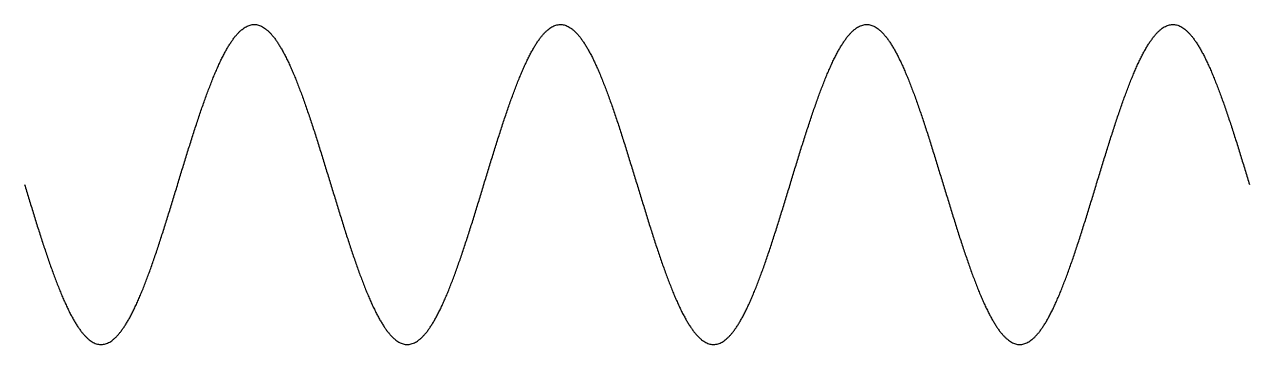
# Model space of a CAD drawing. Extents: x 7 to 203, y 7 to 58.
import ezdxf

# ---------------------------------------------------------------- set-up
doc = ezdxf.new("R2010")
doc.units = 0
doc.layers.add('Layer_1', color=7, linetype='CONTINUOUS')

msp = doc.modelspace()

# ---------------------------------------------------------------- linework, layer by layer
at = {"layer": 'Layer_1', "color": 7}
msp.add_open_spline([(6.628821, 32.42379), (6.738591, 32.063187), (6.957954, 31.342562), (7.287081, 30.263242), (7.616213, 29.187743), (7.945334, 28.117975), (8.274466, 27.055832), (8.603577, 26.0032), (8.932699, 24.961946), (9.261813, 23.933909), (9.590912, 22.920903), (9.920008, 21.924729), (10.249107, 20.947152), (10.57818, 19.989892), (10.907248, 19.054655), (11.236314, 18.1431), (11.565363, 17.256828), (11.894387, 16.397402), (12.223421, 15.566349), (12.552408, 14.765127), (12.881393, 13.995172), (13.210383, 13.257842), (13.539314, 12.554404), (13.868249, 11.886122), (14.19718, 11.254168), (14.526062, 10.659623), (14.854957, 10.103558), (15.183877, 9.586938), (15.512769, 9.110605), (15.841714, 8.67541), (16.170774, 8.282126), (16.499911, 7.931348), (16.829285, 7.623742), (17.159001, 7.359891), (17.489082, 7.140166), (17.819814, 6.965306), (18.151151, 6.835612), (18.48313, 6.751671), (18.815562, 6.713833), (19.148067, 6.722457), (19.480469, 6.776764), (19.812182, 6.878083), (20.143241, 7.024837), (20.473755, 7.216527), (20.803694, 7.452852), (21.133215, 7.733233), (21.462535, 8.057046), (21.791636, 8.42384), (22.120612, 8.832957), (22.449557, 9.283655), (22.778473, 9.77519), (23.10734, 10.306733), (23.436265, 10.877326), (23.765162, 11.486027), (24.094069, 12.131754), (24.423028, 12.81335), (24.751981, 13.529648), (25.080945, 14.279382), (25.409948, 15.061211), (25.738961, 15.873777), (26.067973, 16.715649), (26.397018, 17.585322), (26.726076, 18.481265), (27.055128, 19.401897), (27.384212, 20.345584), (27.713296, 21.310664), (28.04238, 22.29543), (28.371486, 23.298126), (28.700595, 24.316978), (29.029703, 25.350189), (29.358822, 26.395924), (29.687947, 27.452334), (30.01707, 28.517551), (30.346198, 29.589689), (30.675328, 30.666845), (31.00446, 31.747116), (31.333586, 32.828585), (31.662721, 33.909328), (31.991853, 34.987436), (32.320977, 36.061007), (32.650104, 37.128133), (32.979232, 38.186924), (33.308345, 39.235508), (33.637459, 40.272021), (33.966575, 41.294632), (34.295669, 42.301537), (34.624765, 43.290947), (34.953858, 44.261108), (35.282923, 45.210308), (35.611993, 46.136853), (35.941056, 47.03911), (36.270093, 47.915499), (36.599116, 48.764462), (36.928142, 49.584489), (37.257132, 50.374146), (37.586103, 51.13203), (37.915083, 51.856795), (38.244016, 52.547189), (38.572934, 53.201987), (38.901866, 53.820028), (39.230747, 54.400267), (39.559637, 54.941666), (39.888561, 55.443277), (40.217459, 55.904284), (40.546435, 56.323849), (40.875542, 56.70124), (41.204743, 57.035911), (41.534216, 57.3272), (41.864082, 57.574528), (42.194367, 57.777526), (42.525323, 57.935497), (42.856943, 58.047951), (43.189072, 58.114801), (43.521667, 58.134898), (43.854008, 58.108042), (44.186336, 58.036893), (44.517761, 57.918343), (44.848604, 57.754699), (45.178865, 57.546138), (45.508653, 57.293248), (45.838072, 56.996506), (46.16731, 56.656525), (46.496366, 56.273796), (46.825308, 55.848991), (47.154253, 55.382893), (47.483148, 54.876246), (47.812022, 54.329936), (48.140944, 53.744941), (48.469853, 53.122235), (48.798763, 52.462917), (49.127731, 51.768171), (49.456692, 51.039186), (49.785657, 50.277251), (50.114673, 49.48373), (50.443687, 48.660001), (50.772705, 47.807518), (51.101759, 46.927805), (51.430815, 46.022408), (51.759875, 45.092929), (52.088959, 44.141024), (52.418048, 43.168372), (52.747138, 42.17669), (53.07625, 41.167731), (53.405354, 40.143277), (53.734466, 39.105148), (54.063591, 38.055191), (54.392712, 36.995256), (54.721839, 35.927217), (55.050963, 34.852972), (55.380098, 33.774427), (55.709226, 32.693491), (56.038363, 31.612075), (56.367488, 30.532094), (56.696619, 29.455465), (57.025749, 28.384093), (57.35487, 27.319871), (57.683997, 26.264682), (58.013105, 25.2204), (58.342219, 24.188885), (58.671332, 23.171962), (59.000427, 22.171417), (59.329518, 21.189024), (59.658611, 20.22652), (59.987668, 19.285607), (60.316736, 18.36797), (60.645794, 17.47523), (60.974825, 16.608949), (61.303841, 15.770665), (61.632867, 14.961863), (61.96184, 14.183955), (62.290814, 13.438334), (62.619786, 12.726315), (62.948702, 12.049127), (63.277628, 11.407986), (63.606549, 10.804008), (63.935425, 10.238219), (64.264318, 9.711633), (64.593251, 9.225167), (64.922156, 8.779598), (65.251174, 8.375763), (65.580318, 8.014335), (65.909622, 7.695878), (66.239187, 7.420955), (66.569234, 7.190236), (66.899753, 7.004056), (67.230926, 6.862961), (67.562789, 6.767754), (67.895102, 6.718052), (68.227716, 6.716239), (68.559909, 6.759973), (68.892143, 6.848214), (69.223216, 6.983969), (69.553873, 7.164385), (69.883946, 7.389637), (70.213551, 7.659081), (70.542898, 7.972102), (70.872063, 8.328169), (71.201084, 8.726735), (71.530007, 9.167121), (71.858927, 9.648521), (72.187834, 10.170133), (72.516702, 10.731074), (72.845632, 11.330332), (73.174542, 11.966903), (73.503461, 12.639653), (73.832435, 13.347378), (74.161403, 14.088868), (74.490377, 14.862815), (74.819392, 15.667832), (75.148416, 16.502507), (75.477441, 17.365372), (75.806501, 18.254893), (76.135559, 19.169509), (76.464623, 20.107596), (76.793713, 21.067483), (77.122805, 22.047482), (77.451894, 23.045858), (77.781007, 24.060838), (78.11012, 25.09063), (78.439232, 26.133417), (78.768354, 27.187343), (79.09748, 28.250538), (79.426605, 29.321124), (79.755735, 30.397204), (80.084866, 31.47687), (80.413995, 32.558209), (80.74313, 33.639307), (81.072257, 34.718255), (81.401389, 35.793144), (81.730511, 36.862065), (82.059636, 37.923117), (82.388763, 38.974427), (82.717867, 40.014136), (83.046982, 41.040392), (83.376093, 42.051384), (83.705178, 43.045333), (84.03427, 44.020466), (84.363357, 44.975059), (84.692415, 45.907429), (85.021477, 46.815917), (85.350533, 47.698922), (85.679545, 48.554893), (86.008571, 49.382291), (86.337581, 50.179661), (86.666558, 50.945614), (86.995517, 51.678789), (87.324484, 52.377885), (87.653398, 53.041698), (87.982307, 53.66904), (88.311233, 54.258804), (88.64011, 54.810008), (88.968994, 55.321669), (89.297942, 55.792874), (89.626878, 56.222882), (89.955918, 56.61091), (90.28513, 56.956277), (90.614526, 57.25846), (90.944225, 57.516915), (91.274467, 57.730939), (91.605199, 57.9003), (91.936655, 58.024194), (92.268699, 58.102385), (92.601169, 58.134068), (92.933727, 58.119965), (93.265963, 58.058876), (93.597629, 57.951927), (93.92863, 57.79947), (94.25903, 57.602115), (94.588941, 57.360314), (94.918458, 57.074505), (95.247686, 56.745229), (95.576796, 56.373144), (95.90579, 55.958821), (96.234691, 55.502958), (96.56362, 55.00639), (96.89251, 54.469914), (97.221388, 53.894467), (97.550307, 53.281089), (97.87924, 52.630832), (98.208162, 51.944824), (98.53714, 51.22429), (98.866115, 50.470472), (99.195096, 49.684704), (99.524119, 48.868396), (99.853148, 48.022973), (100.182171, 47.149931), (100.511241, 46.250819), (100.840308, 45.327213), (101.169373, 44.380746), (101.498467, 43.413115), (101.827562, 42.426021), (102.15665, 41.421206), (102.485765, 40.400459), (102.81488, 39.365583), (103.143992, 38.31841), (103.473129, 37.2608), (103.802244, 36.19461), (104.131375, 35.121736), (104.460512, 34.044088), (104.789636, 32.963567), (105.118769, 31.882086), (105.447896, 30.801563), (105.777024, 29.723916), (106.106162, 28.651054), (106.435289, 27.584867), (106.764401, 26.527244), (107.093528, 25.480067), (107.42263, 24.445187), (107.751747, 23.424446), (108.080856, 22.419638), (108.409927, 21.43253), (108.739019, 20.464899), (109.068106, 19.51845), (109.39715, 18.59484), (109.726216, 17.695725), (110.055272, 16.822684), (110.384276, 15.977248), (110.713288, 15.160939), (111.042303, 14.375195), (111.371267, 13.621377), (111.700227, 12.900832), (112.029187, 12.21483), (112.35808, 11.56455), (112.686992, 10.951174), (113.015913, 10.375765), (113.344789, 9.839283), (113.673686, 9.342688), (114.00264, 8.886855), (114.331601, 8.4725), (114.660686, 8.10038), (114.98998, 7.771167), (115.319444, 7.485309), (115.649382, 7.243537), (115.979764, 7.046166), (116.31076, 6.893742), (116.642442, 6.786846), (116.974698, 6.726141), (117.307249, 6.71137), (117.639686, 6.743784), (117.971739, 6.821807), (118.303204, 6.945686), (118.633963, 7.115006), (118.964134, 7.329142), (119.293878, 7.58751), (119.623322, 7.889634), (119.952455, 8.235077), (120.281515, 8.623093), (120.610492, 9.053076), (120.939378, 9.524315), (121.268306, 10.03594), (121.597192, 10.587138), (121.926073, 11.176936), (122.254999, 11.804275), (122.583939, 12.468076), (122.912868, 13.167181), (123.24186, 13.90034), (123.57083, 14.666299), (123.899821, 15.463687), (124.228862, 16.291077), (124.557888, 17.147036), (124.886915, 18.03004), (125.215982, 18.938523), (125.545053, 19.870889), (125.874125, 20.825497), (126.203218, 21.800638), (126.532321, 22.794583), (126.861419, 23.80558), (127.190525, 24.83184), (127.519647, 25.871544), (127.848768, 26.922856), (128.177886, 27.983909), (128.507021, 29.052818), (128.836143, 30.127697), (129.165273, 31.206645), (129.494404, 32.287748), (129.823545, 33.369097), (130.152664, 34.448771), (130.481799, 35.524849), (130.810923, 36.595434), (131.140042, 37.658634), (131.469171, 38.712553), (131.798289, 39.755328), (132.127401, 40.785116), (132.456501, 41.800094), (132.785603, 42.798466), (133.114686, 43.778468), (133.443776, 44.738355), (133.772854, 45.676438), (134.101905, 46.591056), (134.430955, 47.480583), (134.759995, 48.343448), (135.089004, 49.178133), (135.418012, 49.983149), (135.747014, 50.757078), (136.075978, 51.498572), (136.404918, 52.206315), (136.733874, 52.879049), (137.062785, 53.515615), (137.391677, 54.114892), (137.720599, 54.675808), (138.049453, 55.197455), (138.378374, 55.678856), (138.707347, 56.119208), (139.036343, 56.517803), (139.365485, 56.873913), (139.694853, 57.186898), (140.024463, 57.456319), (140.354524, 57.681564), (140.685171, 57.862062), (141.016402, 57.997506), (141.348335, 58.087078), (141.680737, 58.130511), (142.013247, 58.127568), (142.345693, 58.078914), (142.677487, 57.983166), (143.008574, 57.841883), (143.33923, 57.655872), (143.669164, 57.424991), (143.998769, 57.150142), (144.328128, 56.831735), (144.657204, 56.470229), (144.986241, 56.066395), (145.315185, 55.620847), (145.644065, 55.134347), (145.972964, 54.607764), (146.301881, 54.041996), (146.630756, 53.437993), (146.959698, 52.79686), (147.288632, 52.119679), (147.617573, 51.407647), (147.946554, 50.662027), (148.275555, 49.884131), (148.604541, 49.075322), (148.933589, 48.237053), (149.262612, 47.37077), (149.591652, 46.478013), (149.920739, 45.560382), (150.249803, 44.619479), (150.578883, 43.656981), (150.907975, 42.674592), (151.23708, 41.674048), (151.566176, 40.657108), (151.8953, 39.625592), (152.224411, 38.581316), (152.553528, 37.526136), (152.882646, 36.461912), (153.211778, 35.390538), (153.540907, 34.313907), (153.870055, 33.23393), (154.199179, 32.152511), (154.528311, 31.071566), (154.857437, 29.993016), (155.18656, 28.918772), (155.515693, 27.850745), (155.844813, 26.790811), (156.173927, 25.740853), (156.503047, 24.702727), (156.832161, 23.678275), (157.16126, 22.669307), (157.490366, 21.677617), (157.819437, 20.70495), (158.148518, 19.753042), (158.477596, 18.823573), (158.806631, 17.918174), (159.135693, 17.038476), (159.464729, 16.186011), (159.793748, 15.362286), (160.122725, 14.568749), (160.451728, 13.806828), (160.780665, 13.077837), (161.109623, 12.383088), (161.438566, 11.723786), (161.76746, 11.10107), (162.096352, 10.51605), (162.425268, 9.969766), (162.75415, 9.463113), (163.083068, 8.996998), (163.412067, 8.572238), (163.741094, 8.189486), (164.070302, 7.849464), (164.399767, 7.552771), (164.729524, 7.299865), (165.059803, 7.091362), (165.390658, 6.927719), (165.722139, 6.809323), (166.054292, 6.737076), (166.386782, 6.710875), (166.719297, 6.731317), (167.051493, 6.797849), (167.383087, 6.91046), (167.71401, 7.068528), (168.044339, 7.271504), (168.374168, 7.518887), (168.703661, 7.810136), (169.032899, 8.144768), (169.36194, 8.522214), (169.690943, 8.941752), (170.019868, 9.402736), (170.348742, 9.904369), (170.677658, 10.445746), (171.006549, 11.025977), (171.335439, 11.644041), (171.664396, 12.298823), (171.993337, 12.989218), (172.322282, 13.713999), (172.651288, 14.471869), (172.980268, 15.261527), (173.309271, 16.081562), (173.6383, 16.930517), (173.967356, 17.806896), (174.296401, 18.709172), (174.625483, 19.635722), (174.954552, 20.584924), (175.283632, 21.555087), (175.612735, 22.544492), (175.941835, 23.551391), (176.270934, 24.574), (176.600056, 25.610508), (176.929179, 26.659087), (177.258295, 27.717893), (177.587437, 28.785023), (177.916557, 29.858599), (178.245685, 30.936708), (178.574808, 32.01745), (178.903945, 33.098906), (179.233075, 34.179168), (179.562211, 35.256322), (179.891325, 36.328463), (180.220458, 37.393687), (180.549556, 38.450107), (180.878698, 39.495835), (181.207816, 40.529044), (181.536915, 41.547904), (181.866018, 42.550597), (182.195113, 43.535349), (182.524193, 44.500432), (182.853264, 45.444127), (183.182346, 46.364758), (183.51137, 47.260715), (183.84042, 48.130383), (184.169458, 48.972246), (184.498449, 49.784823), (184.827445, 50.566662), (185.156436, 51.316382), (185.485367, 52.032689), (185.814314, 52.714285), (186.143262, 53.359984), (186.472155, 53.968687), (186.801047, 54.539303), (187.129958, 55.070829), (187.458845, 55.562379), (187.787765, 56.013089), (188.116791, 56.422155), (188.445874, 56.78896), (188.775153, 57.112823), (189.104738, 57.393136), (189.434641, 57.629491), (189.765146, 57.821186), (190.096241, 57.967887), (190.427988, 58.06908), (190.760273, 58.124259), (191.092892, 58.132812), (191.425212, 58.094139), (191.757279, 58.010577), (192.088595, 57.880732), (192.419303, 57.705829), (192.749437, 57.486147), (193.079092, 57.222224), (193.408488, 56.914655), (193.737653, 56.5639), (194.066659, 56.170569), (194.395638, 55.7354), (194.724546, 55.25907), (195.05342, 54.742411), (195.382341, 54.186356), (195.711251, 53.591827), (196.04015, 52.959857), (196.369082, 52.291573), (196.698043, 51.588146), (197.026989, 50.850796), (197.355986, 50.080849), (197.684997, 49.279645), (198.014001, 48.44859), (198.343033, 47.589166), (198.672098, 46.702895), (199.001143, 45.791321), (199.330227, 44.856087), (199.659314, 43.898836), (199.988392, 42.921252), (200.317488, 41.925077), (200.646595, 40.912076), (200.975706, 39.884039), (201.304813, 38.842778), (201.63395, 37.790151), (201.963063, 36.728013), (202.292198, 35.658252), (202.621317, 34.582754), (202.950447, 33.503425), (203.16981, 32.78279), (203.27958, 32.42218)], degree=3, knots=[0, 0, 0, 0, 1.130821, 2.259822, 3.385159, 4.505021, 5.617575, 6.721061, 7.813664, 8.89366, 9.959352, 11.009024, 12.041025, 13.053791, 14.045727, 15.015319, 15.961151, 16.881838, 17.776031, 18.642546, 19.480163, 20.287819, 21.064626, 21.809655, 22.522199, 23.201724, 23.847745, 24.460043, 25.038674, 25.583826, 26.096045, 26.576325, 27.02598, 27.446937, 27.8418, 28.213806, 28.567135, 28.906714, 29.238195, 29.567699, 29.901423, 30.245523, 30.605352, 30.985472, 31.38977, 31.821259, 32.282174, 32.774291, 33.298808, 33.85645, 34.447682, 35.072676, 35.731265, 36.423234, 37.148069, 37.905081, 38.693559, 39.512604, 40.361163, 41.238175, 42.142475, 43.072741, 44.027646, 45.005812, 46.005719, 47.02588, 48.064726, 49.120594, 50.191838, 51.276781, 52.373666, 53.480744, 54.596253, 55.718375, 56.845299, 57.975207, 59.106269, 60.236623, 61.364456, 62.487956, 63.605286, 64.714638, 65.814253, 66.902338, 67.977159, 69.037045, 70.080289, 71.10526, 72.110402, 73.094127, 74.054967, 74.991535, 75.902445, 76.786382, 77.642188, 78.468708, 79.264888, 80.029871, 80.762807, 81.463009, 82.13002, 82.763429, 83.363084, 83.929127, 84.461846, 84.961935, 85.430555, 85.869204, 86.280026, 86.665899, 87.030362, 87.377892, 87.713746, 88.043732, 88.374151, 88.710997, 89.060376, 89.427329, 89.816138, 90.23032, 90.672613, 91.145044, 91.649182, 92.186061, 92.756256, 93.360148, 93.997782, 94.668921, 95.373266, 96.110265, 96.879163, 97.679207, 98.50946, 99.368817, 100.256206, 101.170411, 102.11008, 103.073881, 104.060389, 105.068073, 106.095409, 107.140818, 108.202639, 109.279233, 110.368864, 111.469775, 112.58023, 113.698431, 114.822576, 115.950826, 117.081375, 118.212373, 119.342009, 120.468428, 121.589815, 122.704372, 123.810282, 124.905792, 125.989108, 127.058512, 128.112344, 129.148926, 130.166639, 131.163953, 132.139278, 133.091171, 134.018272, 134.919218, 135.792729, 136.637696, 137.452955, 138.237527, 138.990594, 139.711319, 140.399112, 141.05356, 141.674317, 142.261327, 142.814832, 143.335217, 143.823341, 144.280507, 144.708463, 145.109541, 145.486928, 145.8445, 146.186987, 146.519928, 146.849333, 147.181502, 147.522267, 147.877681, 148.252346, 148.650293, 149.074763, 149.528154, 150.01231, 150.528607, 151.077933, 151.660742, 152.277274, 152.927523, 153.61116, 154.327824, 155.076889, 155.857557, 156.669034, 157.510344, 158.380354, 159.277928, 160.201835, 161.150706, 162.123191, 163.117826, 164.133062, 165.167368, 166.219144, 167.286698, 168.36837, 169.462451, 170.56716, 171.680725, 172.801367, 173.927261, 175.05659, 176.187523, 177.318216, 178.446861, 179.571615, 180.690667, 181.802186, 182.904387, 183.995536, 185.073835, 186.137591, 187.185161, 188.21485, 189.225075, 190.214314, 191.181022, 192.123776, 193.041244, 193.932042, 194.794966, 195.628909, 196.432784, 197.205624, 197.946655, 198.65511, 199.33042, 199.972266, 200.580384, 201.154771, 201.695788, 202.203972, 202.680299, 203.126271, 203.543848, 203.935621, 204.305076, 204.656379, 204.994605, 205.325481, 205.655178, 205.98997, 206.335786, 206.697928, 207.080904, 207.488425, 207.923458, 208.388232, 208.88432, 209.412909, 209.974756, 210.570186, 211.19938, 211.862216, 212.558302, 213.287167, 214.048188, 214.84051, 215.663294, 216.515509, 217.395996, 218.303593, 219.237029, 220.1949, 221.175869, 222.178425, 223.200995, 224.242037, 225.299934, 226.372979, 227.459505, 228.557775, 229.665992, 230.782428, 231.905262, 233.032661, 234.1628, 235.293866, 236.424026, 237.551413, 238.674226, 239.790666, 240.898906, 241.997161, 243.083705, 244.156744, 245.214617, 246.255689, 247.278269, 248.280784, 249.261752, 250.219655, 251.153065, 252.060688, 252.941186, 253.793352, 254.616147, 255.408494, 256.169485, 256.898389, 257.594475, 258.257252, 258.886474, 259.48193, 260.043736, 260.57236, 261.068472, 261.533208, 261.968265, 262.375777, 262.758751, 263.120881, 263.466665, 263.801432, 264.131142, 264.46205, 264.800276, 265.15156, 265.521004, 265.912823, 266.330366, 266.77629, 267.25267, 267.76085, 268.301837, 268.876269, 269.484351, 270.12617, 270.801536, 271.509985, 272.250986, 273.023862, 273.827706, 274.661644, 275.524609, 276.415401, 277.332828, 278.275612, 279.242298, 280.231522, 281.241782, 282.271481, 283.319028, 284.382805, 285.461104, 286.552236, 287.654457, 288.765975, 289.885005, 291.009759, 292.138386, 293.269101, 294.400039, 295.529381, 296.655268, 297.775904, 298.889481, 299.994191, 301.088245, 302.169916, 303.237482, 304.289232, 305.32355, 306.338801, 307.33341, 308.305908, 309.254792, 310.178677, 311.076277, 311.946292, 312.787562, 313.599057, 314.379753, 315.128778, 315.845457, 316.529114, 317.17932, 317.795893, 318.378707, 318.927989, 319.444333, 319.928512, 320.381875, 320.806322, 321.204281, 321.578945, 321.934365, 322.275347, 322.607491, 322.936901, 323.269776, 323.612324, 323.969977, 324.347322, 324.748451, 325.176381, 325.633501, 326.121694, 326.642092, 327.195556, 327.782608, 328.403357, 329.057775, 329.745611, 330.466327, 331.219361, 332.003977, 332.819223, 333.664166, 334.537713, 335.43862, 336.365716, 337.317651, 338.292969, 339.29025, 340.307981, 341.344548, 342.398369, 343.467805, 344.55113, 345.646612, 346.752527, 347.867074, 348.988468, 350.114895, 351.244521, 352.375531, 353.506077, 354.634345, 355.758482, 356.87667, 357.987116, 359.088046, 360.177658, 361.254253, 362.316095, 363.361496, 364.388856, 365.396551, 366.383029, 367.346839, 368.286514, 369.200669, 370.08807, 370.94746, 371.777669, 372.577727, 373.346645, 374.083602, 374.78797, 375.459139, 376.096736, 376.700633, 377.270857, 377.807691, 378.311848, 378.784306, 379.226571, 379.640759, 380.029543, 380.396477, 380.745884, 381.082859, 381.413255, 381.74326, 382.079083, 382.426632, 382.791139, 383.177012, 383.587865, 384.026492, 384.495079, 384.995211, 385.52791, 386.093924, 386.693614, 387.326989, 387.993985, 388.694229, 389.427141, 390.192115, 390.98834, 391.814825, 392.670625, 393.554594, 394.465473, 395.402028, 396.362903, 397.346639, 398.351762, 399.376752, 400.419985, 401.479858, 402.554692, 403.642757, 404.742368, 405.85174, 406.969087, 408.092575, 409.220416, 410.35077, 411.481813, 412.611714, 413.738637, 414.860765, 415.976267, 417.08337, 418.180243, 419.265172, 420.336447, 421.392311, 422.431121, 423.451291, 424.451226, 425.429368, 426.384296, 427.314568, 428.218829, 429.095876, 429.94445, 430.763459, 431.551956, 432.308981, 433.033771, 433.725751, 434.384374, 435.009332, 435.600589, 436.158237, 436.682704, 437.174839, 437.635782, 438.067234, 438.471553, 438.851662, 439.211467, 439.555595, 439.889403, 440.218903, 440.550436, 440.889994, 441.243342, 441.615384, 442.010229, 442.431216, 442.880849, 443.361107, 443.87337, 444.418503, 444.997112, 445.609464, 446.255481, 446.934972, 447.647551, 448.392578, 449.169352, 449.977054, 450.814656, 451.681134, 452.575357, 453.496022, 454.44185, 455.411482, 456.403415, 457.416149, 458.448175, 459.497853, 460.563518, 461.643527, 462.736142, 463.839609, 464.952175, 466.072017, 467.197354, 468.326362, 469.457203, 469.457203, 469.457203, 469.457203], dxfattribs=at)

doc.saveas('drawing.dxf')
